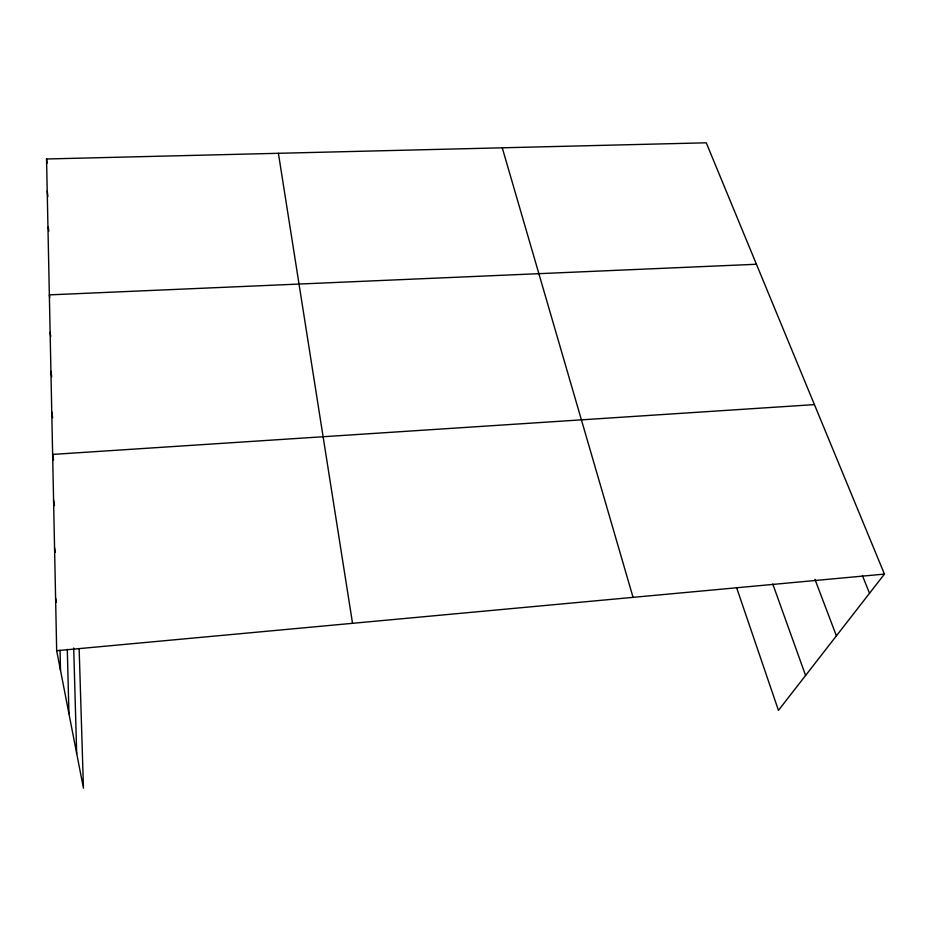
<?xml version="1.0" encoding="UTF-8"?>
<svg xmlns="http://www.w3.org/2000/svg" width="931" height="931" viewBox="0 0 931 931"><rect width="100%" height="100%" fill="white"/><g stroke="black" fill="none" stroke-linecap="round" stroke-linejoin="round"><path stroke-width="1.4" d="M79.147 648.721L83.453 788.196L56.675 650.699L46.55 158.98L706.257 142.804L884.45 574.09L778.444 710.365L736.537 587.473M56.675 650.699L884.45 574.09M814.427 404.613L52.636 454.421L53.533 460.03M756.438 264.253L49.343 294.871L49.75 297.699M862.467 575.742L869.519 593.28M814.951 579.326L836.399 635.861M772.777 584.016L805.583 675.475M502.251 147.808L633.057 597.353M55.592 598.098L56.337 602.194M54.557 547.952L55.301 552.199M53.567 500.11L54.487 505.58M278.404 153.289L352.535 623.316M51.752 411.979L52.636 417.716M50.926 371.318L51.74 376.811M50.123 332.309L50.728 336.498M48.261 227.036L48.808 231.132M47.213 191.03L47.923 196.534M46.55 158.98L47.085 163.134M73.7 647.964L76.691 753.516M67.3 649.349L68.941 713.716M60.061 650.269L60.503 670.401"/></g></svg>
